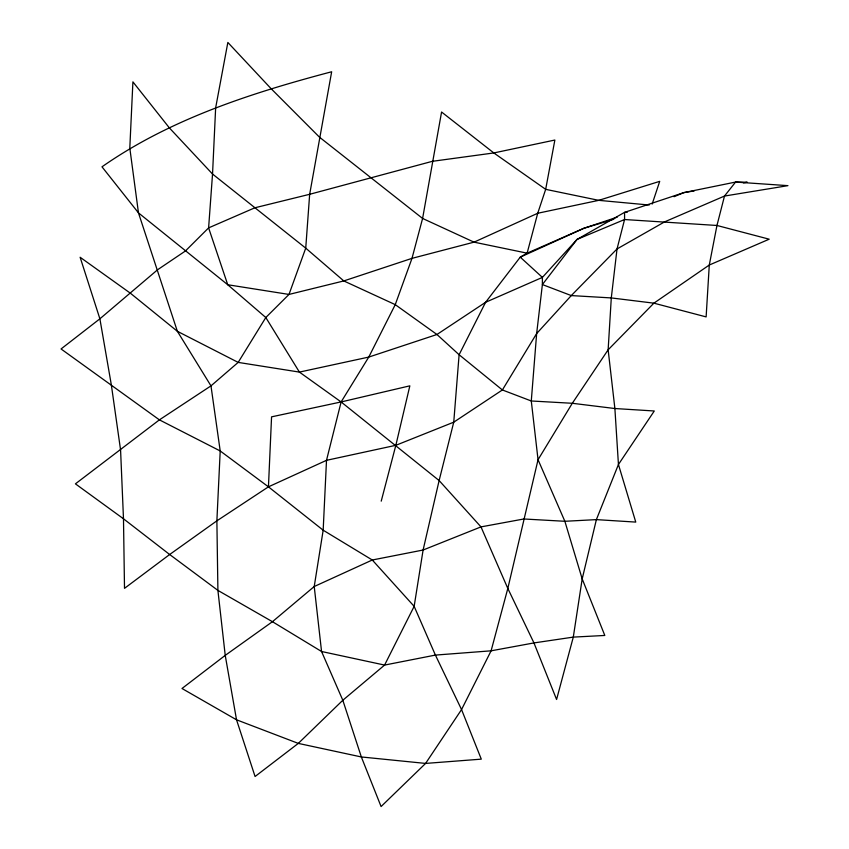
<?xml version="1.0" encoding="UTF-8"?>
<svg xmlns="http://www.w3.org/2000/svg" width="849" height="849" viewBox="0 0 849 849"><rect width="100%" height="100%" fill="white"/><g stroke="black" fill="none" stroke-linecap="round" stroke-linejoin="round"><path stroke-width="1.27" d="M743.374 182.864L747.258 182.227L735.574 182.068L683.806 192.627L624.577 212.356L577.023 239.429L542.394 277.39L485.596 302.286L436.959 334.495L368.763 357.079L299.41 372.095L238.176 362.396L177.367 331.301L130.406 293.223L80.124 257.258L99.885 318.81L111.346 384.926L120.579 450.012L123.487 518.792L124.506 588.346L169.662 554.514L216.877 520.84L268.443 486.838L271.563 416.848L341.118 401.948L409.844 385.839L395.846 445.311L381.222 501.154M652.159 204.068L659.715 181.346L598.757 200.343L537.725 213.258L474.039 242.156L411.998 258.351L343.803 280.934L288.989 294.433L227.744 284.744L138.472 212.887L101.986 166.818C170.458 118.913 251.58 92.923 331.662 71.762L309.662 194.294L305.736 248.141L288.989 294.433L265.811 317.526L238.176 362.396L210.977 385.871L159.4 419.862L75.423 483.845L123.487 518.792L169.662 554.514L217.906 590.395L272.444 621.701L321.559 651.501L384.586 665.075L435.41 655.088L491.104 650.822L533.957 642.926L573.298 637.111L604.806 635.455L582.191 578.891L564.861 521.286L538.043 459.712L531.283 400.983L536.653 333.54L542.384 284.564L542.394 277.39L520.246 257.151L485.596 302.286L459.107 354.733L453.748 422.176L439.124 480.545L423.099 550.025L414.153 606.345L384.586 665.075L342.816 700.255L298.307 743.395L255.071 776.506L236.531 719.803L225.229 655.375L217.906 590.395L216.877 520.84L220.209 450.957L210.977 385.871L177.367 331.301L138.472 212.887L129.801 148.044L132.911 81.865L169.407 127.934L212.537 174.034L305.736 248.141L343.803 280.934L395.252 304.642L436.959 334.495L459.107 354.733L502.385 389.967L531.283 400.983L572.3 403.286L614.888 408.528L654.282 410.99L618.443 464.477L596.38 519.62L582.191 578.891L573.298 637.111L556.583 699.48L533.957 642.926L507.819 588.453L480.99 526.889L439.124 480.545L341.118 401.948L299.41 372.095L265.811 317.526L227.744 284.744L208.61 227.882L212.537 174.034L215.646 107.855L227.85 42.45L270.98 88.551L319.468 137.167L422.6 218.448L474.039 242.156L527.123 253.161L583.921 228.264L617.234 217.164M613.827 219.265L583.921 228.264L520.246 257.151L527.123 253.161L537.725 213.258L545.674 189.338L554.864 140.043L493.821 152.947L432.396 161.31L309.662 194.294L254.849 207.793L208.61 227.882L185.432 250.975L157.606 269.749L99.885 318.81L61.054 348.96L159.4 419.862L220.209 450.957L268.443 486.838L326.504 460.328L395.846 445.311L453.748 422.176L502.385 389.967L536.653 333.54L571.281 295.579L617.032 248.948L664.587 221.876L724.494 196.055L787.946 185.655L735.574 182.068L724.494 196.055L716.959 225.473L709.286 265.026L706.124 316.9L653.889 303.167L611.291 297.925L571.281 295.579L542.384 284.564L577.023 239.429L624.567 219.53L716.959 225.473L769.194 239.195L709.286 265.026L653.889 303.167L608.139 349.799L572.3 403.286L538.043 459.712L507.819 588.453L491.104 650.822L461.548 709.562L425.593 763.421L381.084 806.55L361.345 756.958L342.816 700.255L321.559 651.501L314.226 586.521L323.172 530.201L326.504 460.328L341.118 401.948L368.763 357.079L395.252 304.642L411.998 258.351L422.6 218.448L441.576 112.015L493.821 152.947L545.674 189.338L598.757 200.343L649.177 205.023M674.053 196.703L683.806 192.627L694.174 190.929M627.178 212.388L624.577 212.356L624.567 219.53L617.032 248.948L611.291 297.925L608.139 349.799L614.888 408.528L618.443 464.477L635.763 522.093L596.38 519.62L564.861 521.286L523.844 518.983L480.99 526.889L423.099 550.025L372.287 560L314.226 586.521L272.444 621.701L225.229 655.375L181.994 688.497L236.531 719.803L298.307 743.395L361.345 756.958L425.593 763.421L481.287 759.144L461.548 709.562L435.41 655.088L414.153 606.345L372.287 560L323.172 530.201L268.443 486.838"/></g></svg>
